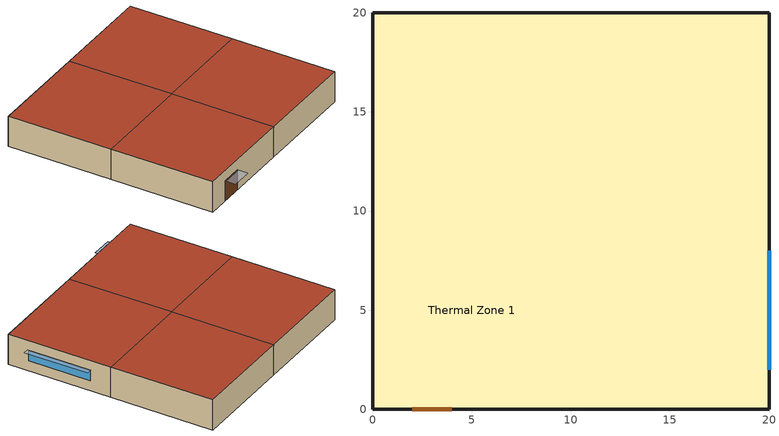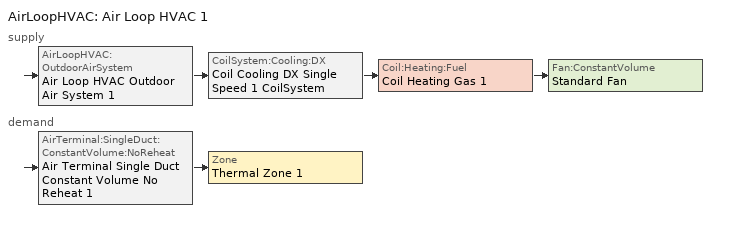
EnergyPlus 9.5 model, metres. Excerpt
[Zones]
Thermal Zone 1
 floor ground (Slab): 0,0 0,10 10,10 10,0 z0; 0,10 0,20 10,20 10,10 z0; 10,10 10,20 20,20 20,10 z0; 10,0 10,10 20,10 20,0 z0
 wall outside (Exterior Wall): 10,0 20,0 20,10 20,20 10,20 0,20 0,10 0,0 10,0 z0:3
 window (Exterior Window): 20,2 20,8 z1:2
 door (Exterior Door): 2,0 4,0 z0:2
 roof outside (Exterior Roof): 20,0 20,10 10,10 10,0 z3; 10,10 10,20 0,20 0,10 z3; 20,10 20,20 10,20 10,10 z3; 10,0 10,10 0,10 0,0 z3
shading: 2,0 2,-1 4,-1 4,0 z2; 20,8.1 20,1.9 20.55,1.9 20.55,8.1 z2.1
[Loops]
AirLoopHVAC 'Air Loop HVAC 1'
 supply: AirLoopHVAC:OutdoorAirSystem 'Air Loop HVAC Outdoor Air System 1' > CoilSystem:Cooling:DX 'Coil Cooling DX Single Speed 1 CoilSystem' > Coil:Heating:Fuel 'Coil Heating Gas 1' > Fan:ConstantVolume 'Standard Fan'
 demand: AirTerminal:SingleDuct:ConstantVolume:NoReheat 'Air Terminal Single Duct Constant Volume No Reheat 1' > Zone 'Thermal Zone 1'
[Building]
Building 1
[Site:Location]
Site 1: Latitude {deg}=41.77; Longitude {deg}=-87.75; Time Zone {hr}=-6; Elevation {m}=190
[Site:GroundTemperature:BuildingSurface]
19.527, 19.502, 19.536, 19.598, 20.002, 21.64, 22.225, 22.375, 21.449, 20.121, 19.802, 19.633
[Site:GroundTemperature:Deep]
19.527, 19.502, 19.536, 19.598, 20.002, 21.64, 22.225, 22.375, 21.449, 20.121, 19.802, 19.633
[Site:WaterMainsTemperature]
Calculation Method=Correlation; Annual Average Outdoor Air Temperature {C}=9.69; Maximum Difference In Monthly Average Outdoor Air Temperatures {deltaC}=28.1
[SizingPeriod:DesignDay] Day of Month=21; Dry-Bulb Temperature Range Modifier Type=DefaultMultipliers; Humidity Condition Type=WetBulb; Barometric Pressure {Pa}=99063; Rain Indicator=No; Snow Indicator=No; Daylight Saving Time Indicator=No; Solar Model Indicator=ASHRAEClearSky
Name | Month | Day Type | Maximum Dry-Bulb Temperature {C} | Daily Dry-Bulb Temperature Range {deltaC} | Wetbulb or DewPoint at Maximum Dry-Bulb {C} | Wind Speed {m/s} | Wind Direction {deg} | Sky Clearness
Sizing Period Design Day 1 | 1 | WinterDesignDay | -20.6 | 0 | -20.6 | 4.9 | 270 | 0
Sizing Period Design Day 2 | 7 | SummerDesignDay | 33.2 | 10.7 | 23.8 | 5.3 | 230 | 1
[Material] Thermal Absorptance=0.9; Solar Absorptance=0.7; Visible Absorptance=0.7
Name | Roughness | Thickness {m} | Conductivity {W/m-K} | Density {kg/m3} | Specific Heat {J/kg-K}
F08 Metal surface | Smooth | 0.0008 | 45.28 | 7824 | 500
F16 Acoustic tile | MediumSmooth | 0.0191 | 0.06 | 368 | 590
G01a 19mm gypsum board | MediumSmooth | 0.019 | 0.16 | 800 | 1090
G05 25mm wood | MediumSmooth | 0.0254 | 0.15 | 608 | 1630
I02 25mm insulation board | MediumRough | 0.0254 | 0.03 | 43 | 1210
I02 50mm insulation board | MediumRough | 0.0508 | 0.03 | 43 | 1210
M01 100mm brick | MediumRough | 0.1016 | 0.89 | 1920 | 790
M11 100mm lightweight concrete | MediumRough | 0.1016 | 0.53 | 1280 | 840
M15 200mm heavyweight concrete | MediumRough | 0.2032 | 1.95 | 2240 | 900
MAT-CC05 8 HW CONCRETE | Rough | 0.2032 | 1.311 | 2240 | 836.8
[Material:AirGap]
Name | Thermal Resistance {m2-K/W}
F04 Wall air space resistance | 0.15
F05 Ceiling air space resistance | 0.18
[Material:NoMass]
CP02 CARPET PAD: Roughness=VeryRough; Thermal Resistance {m2-K/W}=0.2165; Thermal Absorptance=0.9; Solar Absorptance=0.7; Visible Absorptance=0.8
[WindowMaterial:SimpleGlazingSystem]
Simple Glazing: U-Factor {W/m2-K}=3.23646; Solar Heat Gain Coefficient=0.39; Visible Transmittance=0.6
[Construction]
Exterior Door: F08 Metal surface, I02 25mm insulation board
Exterior Roof: M11 100mm lightweight concrete, F05 Ceiling air space resistance, F16 Acoustic tile
Exterior Wall: M01 100mm brick, M15 200mm heavyweight concrete, I02 50mm insulation board, F04 Wall air space resistance, G01a 19mm gypsum board
Exterior Window: Simple Glazing
Interior Partition: G05 25mm wood
Slab: MAT-CC05 8 HW CONCRETE, CP02 CARPET PAD
[Zone]
Thermal Zone 1: Multiplier=1; Part of Total Floor Area=Yes
[InternalMass]
Interior Partition Surface 1: Construction=Interior Partition; Zone or ZoneList=Thermal Zone 1; Surface Area {m2}=6
[ElectricEquipment]
Printer: Zone or ZoneList=Thermal Zone 1; Schedule=Medium Office Electric Equipment Schedule; Design Level Calculation Method=EquipmentLevel; Design Level {W}=200
[Daylighting:Controls]
Thermal Zone 1 DaylightingControls: Zone=Thermal Zone 1; Lighting Control Type=Continuous; Minimum Input Power Fraction for Continuous or ContinuousOff Dimming Control=0.3; Minimum Light Output Fraction for Continuous or ContinuousOff Dimming Control=0.2; Number of Stepped Control Steps=1; Probability Lighting will be Reset When Needed in Manual Stepped Control=1; Glare Calculation Daylighting Reference Point=Daylighting Control 1; Glare Calculation Azimuth Angle of View Direction Clockwise from Zone y-Axis {deg}=0; Daylighting Reference Point Name 1=Daylighting Control 1; Fraction of Zone Controlled by Reference Point 1=0.25; Illuminance Setpoint at Reference Point 1 {lux}=500
[ZoneControl:Thermostat]
Thermal Zone 1 Thermostat: Zone or ZoneList=Thermal Zone 1; Control Type Schedule=Thermal Zone 1 Thermostat Schedule; Control 1=Thermostat Setpoint Dual Setpoint 1; Temperature Difference Between Cutout And Setpoint {deltaC}=0
[ThermostatSetpoint:DualSetpoint]
Thermostat Setpoint Dual Setpoint 1: Heating Setpoint Temperature Schedule=Medium Office Heating Setpoint Schedule; Cooling Setpoint Temperature Schedule=Medium Office Cooling Setpoint Schedule
[AirTerminal:SingleDuct:ConstantVolume:NoReheat]
Air Terminal Single Duct Constant Volume No Reheat 1: Availability Schedule=ALWAYS_ON; Maximum Air Flow Rate {m3/s}=AutoSize
[Zone equipment]
Thermal Zone 1: Air Terminal Single Duct Constant Volume No Reheat 1
[Sizing:Zone]
Thermal Zone 1: Zone Cooling Design Supply Air Temperature Input Method=SupplyAirTemperature; Zone Cooling Design Supply Air Temperature {C}=14; Zone Cooling Design Supply Air Temperature Difference {deltaC}=11.11; Zone Heating Design Supply Air Temperature Input Method=SupplyAirTemperature; Zone Heating Design Supply Air Temperature {C}=40; Zone Heating Design Supply Air Temperature Difference {deltaC}=11.11; Zone Cooling Design Supply Air Humidity Ratio {kgWater/kgDryAir}=0.0085; Zone Heating Design Supply Air Humidity Ratio {kgWater/kgDryAir}=0.008; Design Specification Outdoor Air Object=Design Specification Outdoor Air 1; Cooling Design Air Flow Method=DesignDay; Cooling Design Air Flow Rate {m3/s}=0; Cooling Minimum Air Flow per Zone Floor Area {m3/s-m2}=0.000762; Cooling Minimum Air Flow {m3/s}=0; Cooling Minimum Air Flow Fraction=0; Heating Design Air Flow Method=DesignDay; Heating Design Air Flow Rate {m3/s}=0; Heating Maximum Air Flow per Zone Floor Area {m3/s-m2}=0.002032; Heating Maximum Air Flow {m3/s}=0.141576; Heating Maximum Air Flow Fraction=0.3; Account for Dedicated Outdoor Air System=No
[Controller:MechanicalVentilation]
Controller Mechanical Ventilation 1: Availability Schedule=Always On Discrete; Demand Controlled Ventilation=No; System Outdoor Air Method=ZoneSum; Zone or ZoneList Name 1=Thermal Zone 1; Design Specification Outdoor Air Object Name 1=Design Specification Outdoor Air 1
[DesignSpecification:OutdoorAir]
Design Specification Outdoor Air 1: Outdoor Air Method=Sum; Outdoor Air Flow per Person {m3/s-person}=0; Outdoor Air Flow per Zone Floor Area {m3/s-m2}=0; Outdoor Air Flow per Zone {m3/s}=0; Outdoor Air Flow Air Changes per Hour {1/hr}=0
[AirLoopHVAC]
Air Loop HVAC 1: Design Supply Air Flow Rate {m3/s}=AutoSize; Design Return Air Flow Fraction of Supply Air Flow=1
[Sizing:System]
Air Loop HVAC 1: Type of Load to Size On=Sensible; Design Outdoor Air Flow Rate {m3/s}=Autosize; Central Heating Maximum System Air Flow Ratio=0.3; Preheat Design Temperature {C}=7; Preheat Design Humidity Ratio {kgWater/kgDryAir}=0.008; Precool Design Temperature {C}=12.8; Precool Design Humidity Ratio {kgWater/kgDryAir}=0.008; Central Cooling Design Supply Air Temperature {C}=12.8; Central Heating Design Supply Air Temperature {C}=16.7; Type of Zone Sum to Use=NonCoincident; 100% Outdoor Air in Cooling=Yes; 100% Outdoor Air in Heating=Yes; Central Cooling Design Supply Air Humidity Ratio {kgWater/kgDryAir}=0.0085; Central Heating Design Supply Air Humidity Ratio {kgWater/kgDryAir}=0.008; Cooling Supply Air Flow Rate Method=DesignDay; Cooling Supply Air Flow Rate {m3/s}=0; Cooling Supply Air Flow Rate Per Floor Area {m3/s-m2}=0.00996765; Cooling Fraction of Autosized Cooling Supply Air Flow Rate=1; Cooling Supply Air Flow Rate Per Unit Cooling Capacity {m3/s-W}=3.94755e-05; Heating Supply Air Flow Rate Method=DesignDay; Heating Supply Air Flow Rate {m3/s}=0; Heating Supply Air Flow Rate Per Floor Area {m3/s-m2}=0.00996765; Heating Fraction of Autosized Heating Supply Air Flow Rate=1; Heating Fraction of Autosized Cooling Supply Air Flow Rate=1; Heating Supply Air Flow Rate Per Unit Heating Capacity {m3/s-W}=3.15882e-05; System Outdoor Air Method=ZoneSum; Zone Maximum Outdoor Air Fraction=1; Cooling Design Capacity Method=CoolingDesignCapacity; Cooling Design Capacity {W}=Autosize; Cooling Design Capacity Per Floor Area {W/m2}=234.7; Fraction of Autosized Cooling Design Capacity=1; Heating Design Capacity Method=HeatingDesignCapacity; Heating Design Capacity {W}=Autosize; Heating Design Capacity Per Floor Area {W/m2}=157; Fraction of Autosized Heating Design Capacity=1; Central Cooling Capacity Control Method=OnOff
[AvailabilityManager:Scheduled] Schedule=Always On Discrete
Air Loop HVAC 1 Availability Manager; Air Loop HVAC Outdoor Air System 1 Availability Manager
[Controller:OutdoorAir]
Controller Outdoor Air 1: Minimum Outdoor Air Flow Rate {m3/s}=0; Maximum Outdoor Air Flow Rate {m3/s}=Autosize; Economizer Control Type=NoEconomizer; Economizer Control Action Type=ModulateFlow; Economizer Maximum Limit Dry-Bulb Temperature {C}=28; Economizer Maximum Limit Enthalpy {J/kg}=64000; Economizer Minimum Limit Dry-Bulb Temperature {C}=-100; Lockout Type=NoLockout; Minimum Limit Type=FixedMinimum; Mechanical Ventilation Controller=Controller Mechanical Ventilation 1; High Humidity Control=No; Control High Indoor Humidity Based on Outdoor Humidity Ratio=Yes; Heat Recovery Bypass Control Type=BypassWhenWithinEconomizerLimits
[EvaporativeCooler:Direct:ResearchSpecial]
Evaporative Cooler Direct Research Special 1: Availability Schedule=ALWAYS_ON; Cooler Design Effectiveness=1; Recirculating Water Pump Design Power {W}=0; Water Pump Power Sizing Factor {W/(m3/s)}=0.1; Drift Loss Fraction=0; Blowdown Concentration Ratio=2; Evaporative Operation Minimum Drybulb Temperature=16; Evaporative Operation Maximum Limit Wetbulb Temperature=24; Evaporative Operation Maximum Limit Drybulb Temperature=28
[SetpointManager:MixedAir] Control Variable=Temperature
Setpoint Manager Mixed Air 4; Setpoint Manager Mixed Air 1; Setpoint Manager Mixed Air 2; Setpoint Manager Mixed Air 3
[CoilSystem:Cooling:DX]
Coil Cooling DX Single Speed 1 CoilSystem: Availability Schedule=ALWAYS_ON; Cooling Coil=Coil Cooling DX Single Speed 1
[Coil:Cooling:DX:SingleSpeed]
Coil Cooling DX Single Speed 1: Availability Schedule=ALWAYS_ON; Gross Rated Total Cooling Capacity {W}=Autosize; Gross Rated Sensible Heat Ratio=Autosize; Gross Rated Cooling COP {W/W}=3; Rated Air Flow Rate {m3/s}=Autosize; Rated Evaporator Fan Power Per Volume Flow Rate {W/(m3/s)}=773.3; Total Cooling Capacity Function of Temperature Curve=Curve Biquadratic 1; Total Cooling Capacity Function of Flow Fraction Curve=Curve Quadratic 1; Energy Input Ratio Function of Temperature Curve=Curve Biquadratic 2; Energy Input Ratio Function of Flow Fraction Curve=Curve Quadratic 2; Part Load Fraction Correlation Curve=Curve Quadratic 3; Minimum Outdoor Dry-Bulb Temperature for Compressor Operation {C}=-25; Condenser Type=AirCooled; Evaporative Condenser Effectiveness=0; Evaporative Condenser Air Flow Rate {m3/s}=Autosize; Evaporative Condenser Pump Rated Power Consumption {W}=Autosize; Crankcase Heater Capacity {W}=0; Maximum Outdoor Dry-Bulb Temperature for Crankcase Heater Operation {C}=0; Basin Heater Capacity {W/K}=0; Basin Heater Setpoint Temperature {C}=10
[Coil:Heating:Fuel]
Coil Heating Gas 1: Availability Schedule=ALWAYS_ON; Fuel Type=NaturalGas; Burner Efficiency=0.8; Nominal Capacity {W}=AutoSize; Parasitic Electric Load {W}=0; Parasitic Fuel Load {W}=0
[Fan:ConstantVolume]
Standard Fan: Availability Schedule=Always On Discrete; Fan Total Efficiency=0.7; Pressure Rise {Pa}=250; Maximum Flow Rate {m3/s}=AutoSize; Motor Efficiency=0.9; Motor In Airstream Fraction=1
[SetpointManager:SingleZone:Reheat]
Setpoint Manager Single Zone Reheat 1: Control Variable=Temperature; Minimum Supply Air Temperature {C}=-99; Maximum Supply Air Temperature {C}=99; Control Zone=Thermal Zone 1
[EnergyManagementSystem:Actuator]
Name | Actuated Component Unique | Actuated Component Type | Actuated Component Control Type
test_name | Node 8 | System Node Setpoint | Temperature Setpoint
test_weather | Environment | Weather Data | Outdoor Dry Bulb
[EnergyManagementSystem:ProgramCallingManager]
Dummy Program Manager: EndOfSystemSizing; DummyProgram
[EnergyManagementSystem:Program]
DummyProgram: SET A = 1
[Schedule:Compact]
Thermal Zone 1 Thermostat Schedule: Through: 12/31, For: AllDays, Until: 24:00, 4
ALWAYS_ON: Through: 12/31, For: AllDays, Until: 24:00, 1
[Schedule:Day:Interval]
Medium Office Heating Setpoint Weekdays Schedule: No, 06:00, 15.6, 22:00, 21, 24:00, 15.6
Medium Office Heating Setpoint Saturday Schedule: No, 06:00, 15.6, 18:00, 21, 24:00, 15.6
Medium Office Heating Setpoint All Other Days Schedule: No, 24:00, 15.6
Medium Office Heating Setpoint Winter Design Day Schedule 1: No, 24:00, 21
Medium Office Cooling Setpoint Weekdays Schedule; Medium Office Cooling Setpoint Summer Design Day Schedule 1: No, 06:00, 26.7, 22:00, 24, 24:00, 26.7
Medium Office Cooling Setpoint Saturday Schedule: No, 06:00, 26.7, 18:00, 24, 24:00, 26.7
Medium Office Cooling Setpoint All Other Days Schedule: No, 24:00, 26.7
Medium Office Electric Equipment All Other Days Schedule: No, 24:00, 0.3
Medium Office Electric Equipment Saturday Schedule: No, 06:00, 0.3, 08:00, 0.4, 14:00, 0.5, 17:00, 0.35, 24:00, 0.3
Medium Office Electric Equipment Summer Design Day Schedule 1: No, 06:00, 1, 24:00, 0
Medium Office Electric Equipment Weekdays Schedule: No, 08:00, 0.4, 12:00, 0.9, 13:00, 0.8, 17:00, 0.9, 18:00, 0.8, 20:00, 0.6, 22:00, 0.5, 24:00, 0.4
Medium Office Electric Equipment Winter Design Day Schedule 1: No, 24:00, 0
[Schedule:Week:Daily]
Medium Office Heating Setpoint Schedule Week Rule - Jan1-Jan3: Medium Office Heating Setpoint Weekdays Schedule, Medium Office Heating Setpoint Weekdays Schedule, Medium Office Heating Setpoint Weekdays Schedule, Medium Office Heating Setpoint Weekdays Schedule, Medium Office Heating Setpoint Weekdays Schedule, Medium Office Heating Setpoint Weekdays Schedule, Medium Office Heating Setpoint Saturday Schedule, Medium Office Heating Setpoint All Other Days Schedule, Medium Office Heating Setpoint All Other Days Schedule, Medium Office Heating Setpoint Winter Design Day Schedule 1, Medium Office Heating Setpoint All Other Days Schedule, Medium Office Heating Setpoint All Other Days Schedule
Medium Office Heating Setpoint Schedule Week Rule - Jan4-Dec31: Medium Office Heating Setpoint All Other Days Schedule, Medium Office Heating Setpoint Weekdays Schedule, Medium Office Heating Setpoint Weekdays Schedule, Medium Office Heating Setpoint Weekdays Schedule, Medium Office Heating Setpoint Weekdays Schedule, Medium Office Heating Setpoint Weekdays Schedule, Medium Office Heating Setpoint Saturday Schedule, Medium Office Heating Setpoint All Other Days Schedule, Medium Office Heating Setpoint All Other Days Schedule, Medium Office Heating Setpoint Winter Design Day Schedule 1, Medium Office Heating Setpoint All Other Days Schedule, Medium Office Heating Setpoint All Other Days Schedule
Medium Office Cooling Setpoint Schedule Week Rule - Jan1-Jan3: Medium Office Cooling Setpoint Weekdays Schedule, Medium Office Cooling Setpoint Weekdays Schedule, Medium Office Cooling Setpoint Weekdays Schedule, Medium Office Cooling Setpoint Weekdays Schedule, Medium Office Cooling Setpoint Weekdays Schedule, Medium Office Cooling Setpoint Weekdays Schedule, Medium Office Cooling Setpoint Saturday Schedule, Medium Office Cooling Setpoint All Other Days Schedule, Medium Office Cooling Setpoint Summer Design Day Schedule 1, Medium Office Cooling Setpoint All Other Days Schedule, Medium Office Cooling Setpoint All Other Days Schedule, Medium Office Cooling Setpoint All Other Days Schedule
Medium Office Cooling Setpoint Schedule Week Rule - Jan4-Dec31: Medium Office Cooling Setpoint All Other Days Schedule, Medium Office Cooling Setpoint Weekdays Schedule, Medium Office Cooling Setpoint Weekdays Schedule, Medium Office Cooling Setpoint Weekdays Schedule, Medium Office Cooling Setpoint Weekdays Schedule, Medium Office Cooling Setpoint Weekdays Schedule, Medium Office Cooling Setpoint Saturday Schedule, Medium Office Cooling Setpoint All Other Days Schedule, Medium Office Cooling Setpoint Summer Design Day Schedule 1, Medium Office Cooling Setpoint All Other Days Schedule, Medium Office Cooling Setpoint All Other Days Schedule, Medium Office Cooling Setpoint All Other Days Schedule
Medium Office Electric Equipment Schedule Week Rule - Jan1-Jan3: Medium Office Electric Equipment Weekdays Schedule, Medium Office Electric Equipment Weekdays Schedule, Medium Office Electric Equipment Weekdays Schedule, Medium Office Electric Equipment Weekdays Schedule, Medium Office Electric Equipment Weekdays Schedule, Medium Office Electric Equipment Weekdays Schedule, Medium Office Electric Equipment Saturday Schedule, Medium Office Electric Equipment All Other Days Schedule, Medium Office Electric Equipment Summer Design Day Schedule 1, Medium Office Electric Equipment Winter Design Day Schedule 1, Medium Office Electric Equipment All Other Days Schedule, Medium Office Electric Equipment All Other Days Schedule
Medium Office Electric Equipment Schedule Week Rule - Jan4-Dec31: Medium Office Electric Equipment All Other Days Schedule, Medium Office Electric Equipment Weekdays Schedule, Medium Office Electric Equipment Weekdays Schedule, Medium Office Electric Equipment Weekdays Schedule, Medium Office Electric Equipment Weekdays Schedule, Medium Office Electric Equipment Weekdays Schedule, Medium Office Electric Equipment Saturday Schedule, Medium Office Electric Equipment All Other Days Schedule, Medium Office Electric Equipment Summer Design Day Schedule 1, Medium Office Electric Equipment Winter Design Day Schedule 1, Medium Office Electric Equipment All Other Days Schedule, Medium Office Electric Equipment All Other Days Schedule
[Schedule:Year]
Medium Office Heating Setpoint Schedule: Medium Office Heating Setpoint Schedule Week Rule - Jan1-Jan3, 1, 1, 1, 3, Medium Office Heating Setpoint Schedule Week Rule - Jan4-Dec31, 1, 4, 12, 31
Medium Office Cooling Setpoint Schedule: Medium Office Cooling Setpoint Schedule Week Rule - Jan1-Jan3, 1, 1, 1, 3, Medium Office Cooling Setpoint Schedule Week Rule - Jan4-Dec31, 1, 4, 12, 31
Medium Office Electric Equipment Schedule: Medium Office Electric Equipment Schedule Week Rule - Jan1-Jan3, 1, 1, 1, 3, Medium Office Electric Equipment Schedule Week Rule - Jan4-Dec31, 1, 4, 12, 31
[Schedule:Constant]
Always On Discrete: Hourly Value=1
[Curve:Biquadratic] Minimum Value of x {BasedOnField A2}=17; Maximum Value of x {BasedOnField A2}=22; Maximum Value of y {BasedOnField A3}=46; Minimum Curve Output {BasedOnField A4}=-1000; Maximum Curve Output {BasedOnField A4}=1000
Name | Coefficient1 Constant | Coefficient2 x | Coefficient3 x**2 | Coefficient4 y | Coefficient5 y**2 | Coefficient6 x*y | Minimum Value of y {BasedOnField A3}
Curve Biquadratic 1 | 0.42415 | 0.04426 | -0.00042 | 0.00333 | -8e-05 | -0.00021 | 13
Curve Biquadratic 2 | 1.23649 | -0.02431 | 0.00057 | -0.01434 | 0.00063 | -0.00038 | 0
[Curve:Quadratic]
Name | Coefficient1 Constant | Coefficient2 x | Coefficient3 x**2 | Minimum Value of x {BasedOnField A2} | Maximum Value of x {BasedOnField A2} | Minimum Curve Output {BasedOnField A3} | Maximum Curve Output {BasedOnField A3}
Curve Quadratic 1 | 0.77136 | 0.34053 | -0.11088 | 0.75918 | 1.13877 | -1000 | 1000
Curve Quadratic 2 | 1.2055 | -0.32953 | 0.12308 | 0.75918 | 1.13877 | -1000 | 1000
Curve Quadratic 3 | 0.771 | 0.229 | 0 | 0 | 1 | 0.71 | 1
